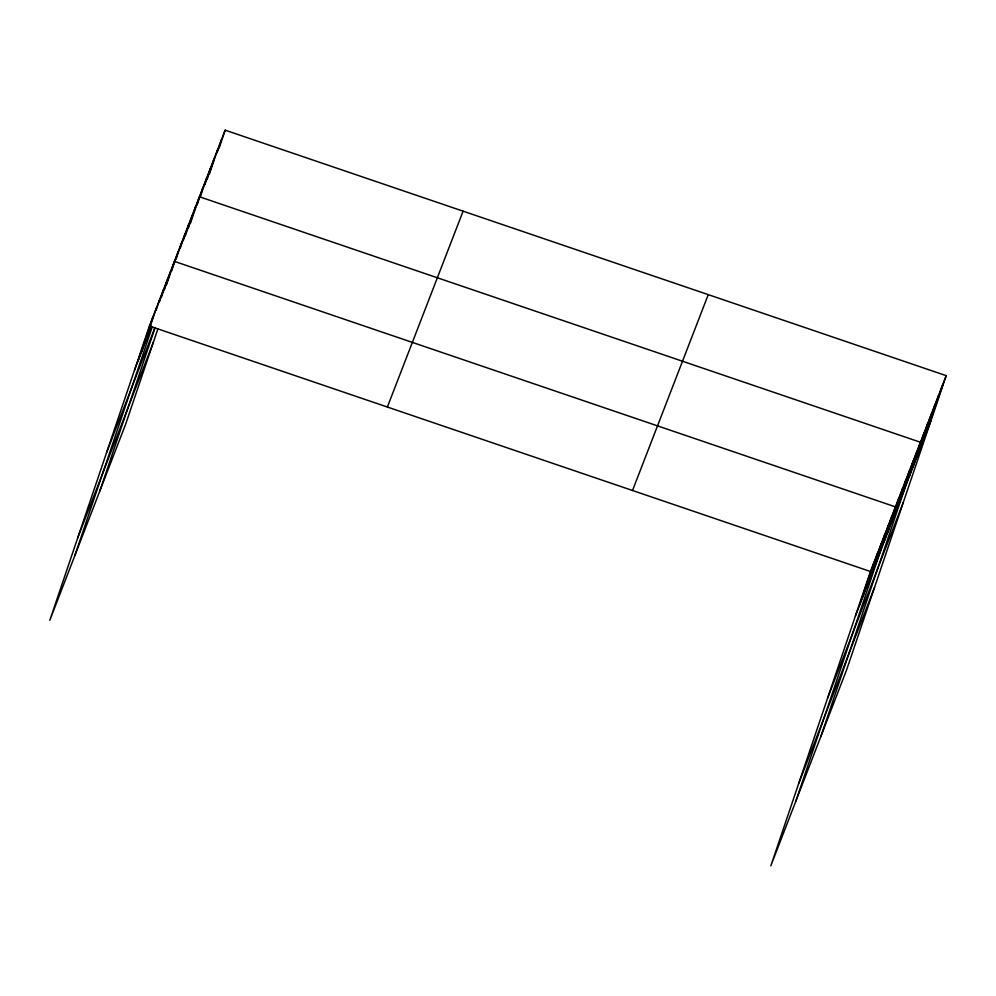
<?xml version="1.0" encoding="UTF-8"?>
<svg xmlns="http://www.w3.org/2000/svg" width="996" height="996" viewBox="0 0 996 996"><rect width="100%" height="100%" fill="white"/><g stroke="black" fill="none" stroke-linecap="round" stroke-linejoin="round"><path stroke-width="1.49" d="M946.2 375.654L870.454 571.505L770.829 865.835L846.575 669.984L946.2 375.654L225.171 130.165L149.425 326.016L49.8 620.346L125.546 424.495L157.953 328.73M138.058 360.925L152.998 316.778M141.631 351.688L156.571 307.552M145.192 342.462L150.67 326.265M156.148 310.08L160.132 298.314M148.765 333.224L151.255 325.866M159.223 302.323L163.705 289.077M161.302 297.505L167.278 279.851M164.377 289.749L170.851 270.613M74.8 555.718L152.251 326.875M166.457 284.931L174.424 261.388L895.454 506.877L795.829 801.207M171.511 271.273L177.985 252.15M176.08 259.109L181.558 242.912M180.151 248.402L185.131 233.686M183.227 240.634L188.705 224.449M185.306 235.815L192.278 215.223M188.369 228.059L195.839 205.985M99.787 491.078L155.04 327.858M190.448 223.241L199.412 196.76L920.453 442.249L820.828 736.579M197.121 204.902L203.097 187.248M200.296 196.859L206.77 177.724M204.977 184.397L210.455 168.212M207.156 179.305L214.128 158.7M209.347 174.2L217.813 149.188M217.004 152.923L221.486 139.677M219.195 147.819L225.171 130.165M859.087 606.415L874.027 562.267M862.661 597.177L877.601 553.041M866.234 587.951L881.174 543.804M869.794 578.713L884.747 534.578M873.368 569.488L888.308 525.34M876.941 560.25L891.881 516.102M884.087 541.787L899.027 497.639M887.648 532.549L902.6 488.414M891.221 523.323L906.161 479.176M894.794 514.085L909.734 469.938M898.367 504.848L913.307 460.712M901.94 495.622L916.88 451.474M909.186 476.872L924.126 432.737M912.859 467.361L927.811 423.225M916.544 457.849L931.484 413.714M920.217 448.337L935.169 404.202M923.902 438.825L938.842 394.677M927.575 429.313L942.527 385.166M134.485 370.151L151.317 326.626M106.535 452.719L155.003 327.41M77.75 537.778L153.484 341.939M387.369 407.028L463.103 211.177M632.522 490.493L708.256 294.642M855.514 615.64L931.26 419.802M827.576 698.208L903.31 502.358M798.78 783.267L874.525 587.428M149.425 326.016L870.454 571.505"/></g></svg>
